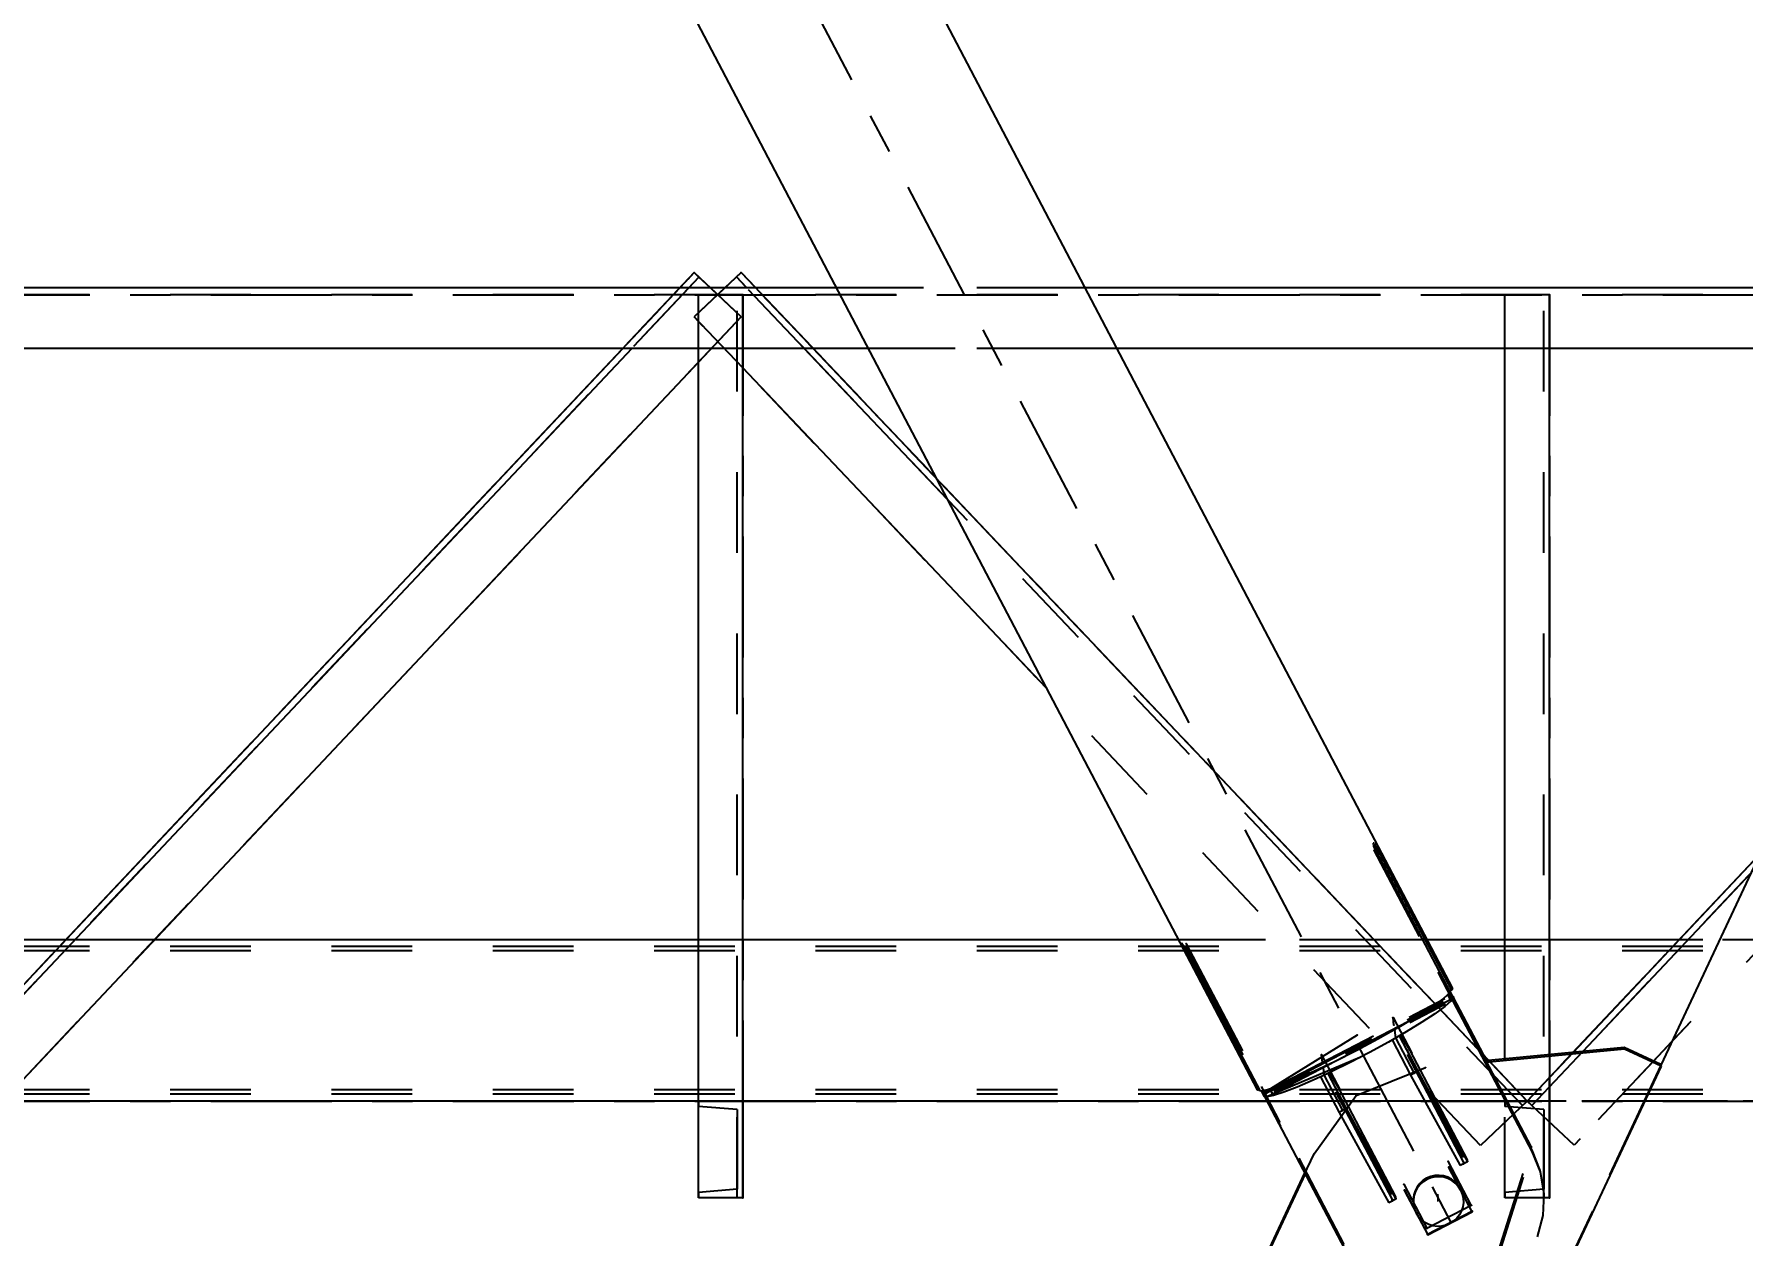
# Model space of a CAD drawing. Header units: millimetres. Extents: x 2368 to 8313, y 7493 to 11698.
# Drawn here: x 4439.02 to 4481.39, y 11270.07 to 11299.88 of the extents above; entities that cross this region are included whole.
import ezdxf

# ---------------------------------------------------------------- set-up
doc = ezdxf.new("R2010")
doc.units = ezdxf.units.MM
for name, pattern in [('XKITLINE00', [0]), ('XKITLINE02', [4, 2, -2]), ('XKITLINE03', [6, 3, -1, 1, -1])]:
    doc.linetypes.add(name, pattern=pattern)
doc.styles.add('ROMANS', font='romans.shx')
doc.dimstyles.new('MD300', dxfattribs={"dimtxt": 2.5, "dimasz": 2.5, "dimexe": 1, "dimexo": 1, "dimgap": 0.5, "dimtad": 1, "dimdec": 1, "dimlfac": 50, "dimrnd": 0.5, "dimdsep": 46, "dimtxsty": 'ROMANS', "dimcen": 1, "dimclrd": 146, "dimclre": 146, "dimclrt": 30, "dimadec": 1, "dimazin": 2, "dimtfac": 1, "dimtdec": 1, "dimtmove": 0, "dimatfit": 1, "dimfxl": 1, "dimtolj": 1, "dimtzin": 0, "dimlwd": -1, "dimlwe": -1, "dimarcsym": 0})

# ---------------------------------------------------------------- blocks, each defined once
blk = doc.blocks.new('*D36')
at = {"color": 146, "transparency": 16777216}
for p, q in [((3888.588, 11276.272), (3888.588, 10979.265)), ((5216.588, 11054.98), (5216.588, 10979.265)), ((3891.088, 10980.265), (5214.088, 10980.265))]:
    blk.add_line(p, q, dxfattribs=at)
for points in [[(3891.088, 10980.681), (3891.088, 10979.848), (3888.588, 10980.265)], [(5214.088, 10980.681), (5214.088, 10979.848), (5216.588, 10980.265)]]:
    blk.add_solid(points, dxfattribs=at)
at = {"layer": 'Defpoints', "color": 0, "transparency": 16777216}
for p in [(3888.588, 11277.272), (5216.588, 11055.98), (5216.588, 10980.265)]:
    blk.add_point(p, dxfattribs=at)
at = {"color": 30, "transparency": 16777216, "insert": (4552.588, 10982.015), "char_height": 2.5, "attachment_point": 5, "style": 'ROMANS'}
blk.add_mtext('\\A1;66400', dxfattribs=at)
blk = doc.blocks.new('*D38')
at = {"color": 146, "transparency": 16777216}
for p, q in [((3888.584, 11276.27), (3888.584, 10968.162)), ((6544.588, 11276.271), (6544.588, 10968.162)), ((6542.088, 10969.162), (3891.084, 10969.162))]:
    blk.add_line(p, q, dxfattribs=at)
for points in [[(3891.084, 10969.579), (3891.084, 10968.745), (3888.584, 10969.162)], [(6542.088, 10969.579), (6542.088, 10968.745), (6544.588, 10969.162)]]:
    blk.add_solid(points, dxfattribs=at)
at = {"layer": 'Defpoints', "color": 0, "transparency": 16777216}
for p in [(3888.584, 11277.27), (6544.588, 11277.271), (3888.584, 10969.162)]:
    blk.add_point(p, dxfattribs=at)
at = {"color": 30, "transparency": 16777216, "insert": (5216.586, 10970.912), "char_height": 2.5, "attachment_point": 5, "style": 'ROMANS'}
blk.add_mtext('\\A1;132800', dxfattribs=at)

msp = doc.modelspace()

# ---------------------------------------------------------------- linework, layer by layer
at = {"color": 8, "linetype": 'XKITLINE03'}
for p, q in [((4396.5881, 11418.2997), (4478.5881, 11261.9386)), ((4396.5882, 11418.2997), (4478.5882, 11261.9386)), ((4476.1424, 11272.2758), (4472.2324, 11279.7315)), ((4476.1424, 11272.2758), (4472.2324, 11279.7315)), ((4476.1538, 11272.1816), (4472.2438, 11279.6373)), ((4476.1537, 11272.1816), (4472.2438, 11279.6373)), ((4467.5861, 11277.3167), (4471.4961, 11269.861)), ((4467.5861, 11277.3167), (4471.496, 11269.861)), ((4467.5974, 11277.2225), (4471.5074, 11269.7668)), ((4467.5975, 11277.2225), (4471.5075, 11269.7668)), ((4469.516, 11273.5906), (4474.189, 11276.0193)), ((4469.5161, 11273.5906), (4474.189, 11276.0193)), ((4474.1961, 11275.9606), (4469.5231, 11273.532)), ((4474.1961, 11275.9606), (4469.5231, 11273.532)), ((4469.5639, 11273.6533), (4474.1326, 11276.0277)), ((4469.5639, 11273.6533), (4474.1325, 11276.0277)), ((4469.5795, 11273.5235), (4474.1482, 11275.8979)), ((4469.5796, 11273.5235), (4474.1482, 11275.8979)), ((4474.2058, 11275.9968), (4474.1961, 11275.9606)), ((4474.2058, 11275.9968), (4474.1961, 11275.9606)), ((4472.7352, 11275.2993), (4472.7124, 11275.4877)), ((4472.7124, 11275.4877), (4473.1746, 11274.6064)), ((4472.7352, 11275.2993), (4472.7125, 11275.4877)), ((4472.7125, 11275.4877), (4473.1746, 11274.6064)), ((4471.8226, 11275.053), (4469.5639, 11273.6533)), ((4471.8226, 11275.053), (4469.5639, 11273.6533)), ((4474.4452, 11272.0385), (4472.7352, 11275.2993)), ((4474.4452, 11272.0385), (4472.7352, 11275.2993)), ((4474.4603, 11271.9129), (4472.7503, 11275.1737)), ((4472.7503, 11275.1737), (4472.773, 11274.9852)), ((4474.4604, 11271.9129), (4472.7504, 11275.1737)), ((4472.7504, 11275.1737), (4472.7731, 11274.9852)), ((4472.773, 11274.9852), (4473.2352, 11274.1039)), ((4472.7731, 11274.9852), (4473.2353, 11274.1039)), ((4478.4483, 11274.7252), (4479.3544, 11274.306)), ((4478.4483, 11274.7252), (4479.3545, 11274.306)), ((4471.8895, 11274.4982), (4469.5795, 11273.5235)), ((4471.8896, 11274.4982), (4469.5796, 11273.5235)), ((4479.3544, 11274.306), (4470.0536, 11254.4663)), ((4479.3545, 11274.306), (4470.0537, 11254.4663)), ((4470.9618, 11274.3776), (4470.939, 11274.566)), ((4470.939, 11274.566), (4471.4012, 11273.6847)), ((4470.9618, 11274.3776), (4470.9391, 11274.566)), ((4470.9391, 11274.566), (4471.4012, 11273.6847)), ((4472.6718, 11271.1168), (4470.9618, 11274.3776)), ((4472.6718, 11271.1168), (4470.9618, 11274.3776)), ((4472.6869, 11270.9912), (4470.9769, 11274.252)), ((4470.9769, 11274.252), (4470.9996, 11274.0636)), ((4472.687, 11270.9912), (4470.977, 11274.252)), ((4470.977, 11274.252), (4470.9997, 11274.0636)), ((4471.7948, 11273.5553), (4473.5138, 11274.2482)), ((4471.7949, 11273.5553), (4473.5138, 11274.2482)), ((4470.9996, 11274.0636), (4471.4618, 11273.1823)), ((4470.9997, 11274.0636), (4471.4619, 11273.1823)), ((4469.5063, 11273.5544), (4469.5161, 11273.5906)), ((4469.5063, 11273.5544), (4469.516, 11273.5906)), ((4469.5231, 11273.532), (4469.5063, 11273.5544)), ((4469.5231, 11273.532), (4469.5063, 11273.5544)), ((4470.7563, 11272.1111), (4471.7948, 11273.5553)), ((4470.7563, 11272.1111), (4471.7949, 11273.5553)), ((4466.0737, 11262.1554), (4470.7563, 11272.1111)), ((4466.0738, 11262.1554), (4470.7563, 11272.1111)), ((4474.4389, 11272.0908), (4474.4452, 11272.0385)), ((4474.4389, 11272.0908), (4474.4452, 11272.0385)), ((4475.0301, 11268.7595), (4476.1424, 11272.2758)), ((4475.0301, 11268.7595), (4476.1424, 11272.2758)), ((4475.0415, 11268.6653), (4476.1538, 11272.1816)), ((4475.0415, 11268.6653), (4476.1537, 11272.1816)), ((4474.6526, 11270.8318), (4474.0795, 11271.9246)), ((4474.6526, 11270.8318), (4474.0796, 11271.9246)), ((4474.6698, 11270.6895), (4474.0967, 11271.7823)), ((4474.6698, 11270.6895), (4474.0967, 11271.7823)), ((4474.6718, 11270.6727), (4474.0987, 11271.7655)), ((4474.6718, 11270.6727), (4474.0988, 11271.7655)), ((4474.4667, 11271.8606), (4474.4603, 11271.9129)), ((4474.4667, 11271.8606), (4474.4604, 11271.9129)), ((4472.98, 11271.3532), (4473.5531, 11270.2604)), ((4472.98, 11271.3532), (4473.5531, 11270.2604)), ((4472.9972, 11271.2108), (4473.5703, 11270.118)), ((4472.9972, 11271.2108), (4473.5703, 11270.118)), ((4472.6655, 11271.1691), (4472.6718, 11271.1168)), ((4472.6655, 11271.1691), (4472.6718, 11271.1168)), ((4472.6933, 11270.9389), (4472.6869, 11270.9912)), ((4472.6933, 11270.9389), (4472.687, 11270.9912)), ((4472.9992, 11271.1941), (4473.5723, 11270.1013)), ((4472.9992, 11271.1941), (4473.5723, 11270.1013)), ((4473.5531, 11270.2604), (4474.6526, 11270.8318)), ((4473.5531, 11270.2604), (4474.6526, 11270.8318)), ((4473.8173, 11271.0841), (4473.8325, 11270.9585)), ((4473.8174, 11271.0841), (4473.8325, 11270.9585)), ((4473.5703, 11270.118), (4474.6698, 11270.6895)), ((4473.5703, 11270.118), (4474.6698, 11270.6895)), ((4473.5723, 11270.1013), (4474.6718, 11270.6727)), ((4473.5723, 11270.1013), (4474.6718, 11270.6727))]:
    msp.add_line(p, q, dxfattribs=at)
at = {"color": 8, "linetype": 'XKITLINE00'}
for p, q in [((4543.5416, 11411.2266), (4479.3481, 11274.3079)), ((4410.3645, 11397.9044), (4474.1843, 11276.21)), ((4405.5231, 11395.3882), (4469.343, 11273.6938)), ((4472.2178, 11279.8145), (4472.2171, 11279.7989)), ((4472.2171, 11279.7989), (4472.2241, 11279.7702)), ((4472.2262, 11279.8154), (4472.2178, 11279.8145)), ((4472.2241, 11279.7702), (4472.2382, 11279.7312)), ((4472.2415, 11279.8015), (4472.2262, 11279.8154)), ((4472.2415, 11279.8015), (4472.2622, 11279.7743)), ((4472.2862, 11279.7363), (4472.2454, 11279.7151)), ((4472.2584, 11279.6863), (4472.2789, 11279.6367)), ((4472.2622, 11279.7743), (4472.2862, 11279.7363)), ((4472.3112, 11279.6913), (4472.2676, 11279.6686)), ((4472.2862, 11279.7363), (4472.3112, 11279.6913)), ((4472.3112, 11279.6913), (4474.1599, 11276.1661)), ((4472.2789, 11279.6367), (4474.1276, 11276.1115)), ((4467.4663, 11277.345), (4467.4643, 11277.3405)), ((4467.4643, 11277.3405), (4467.4701, 11277.3217)), ((4467.4663, 11277.345), (4467.4761, 11277.3349)), ((4467.4701, 11277.3217), (4467.4833, 11277.2905)), ((4467.4761, 11277.3349), (4467.4926, 11277.3111)), ((4467.4833, 11277.2905), (4467.5024, 11277.25)), ((4467.4926, 11277.3111), (4467.5142, 11277.276)), ((4467.5229, 11277.2606), (4467.5024, 11277.25)), ((4467.5024, 11277.25), (4467.5258, 11277.2042)), ((4467.5476, 11277.2155), (4467.5258, 11277.2042)), ((4467.5258, 11277.2042), (4469.3745, 11273.679)), ((4467.5384, 11277.2332), (4467.5667, 11277.1876)), ((4467.5667, 11277.1876), (4469.4154, 11273.6624)), ((4473.9596, 11275.9614), (4473.6777, 11275.7573)), ((4473.9089, 11275.9247), (4473.9947, 11275.7611)), ((4474.1276, 11276.1115), (4473.9596, 11275.9614)), ((4474.1482, 11275.8979), (4473.9947, 11275.7611)), ((4474.0654, 11276.0559), (4474.1482, 11275.8979)), ((4474.0996, 11276.0865), (4476.1557, 11272.1659)), ((4474.1082, 11276.0942), (4476.1519, 11272.1973)), ((4474.1599, 11276.1661), (4474.112, 11276.1412)), ((4474.1183, 11276.1445), (4474.2043, 11275.9804)), ((4474.1204, 11276.1051), (4474.1961, 11275.9606)), ((4474.1843, 11276.21), (4474.1599, 11276.1661)), ((4474.1961, 11275.9606), (4474.1828, 11275.9537)), ((4474.2043, 11275.9804), (4474.1961, 11275.9606)), ((4474.1994, 11275.9687), (4475.0145, 11274.4145)), ((4474.2058, 11275.9968), (4474.2043, 11275.9804)), ((4474.2045, 11275.9831), (4475.0266, 11274.4156)), ((4473.2999, 11275.5129), (4472.845, 11275.2403)), ((4473.6777, 11275.7573), (4473.2999, 11275.5129)), ((4473.7513, 11275.5829), (4473.4282, 11275.3708)), ((4473.9947, 11275.7611), (4473.7513, 11275.5829)), ((4472.845, 11275.2403), (4472.3359, 11274.9532)), ((4473.0391, 11275.1337), (4472.6003, 11274.8815)), ((4472.8618, 11275.0313), (4472.8537, 11275.0271)), ((4472.8617, 11275.0317), (4472.8618, 11275.0313)), ((4472.8618, 11275.0313), (4473.3239, 11274.15)), ((4472.9048, 11275.0565), (4473.1163, 11274.691)), ((4473.4282, 11275.3708), (4473.0391, 11275.1337)), ((4471.7981, 11274.6661), (4471.2586, 11274.3933)), ((4472.1302, 11274.6248), (4471.6486, 11274.3745)), ((4472.3359, 11274.9532), (4471.7981, 11274.6661)), ((4472.6003, 11274.8815), (4472.1302, 11274.6248)), ((4472.6882, 11274.932), (4473.1466, 11274.0579)), ((4473.1163, 11274.691), (4474.5491, 11271.959)), ((4478.4458, 11274.7462), (4474.9904, 11274.4121)), ((4478.4508, 11274.7043), (4475.0115, 11274.3718)), ((4478.4458, 11274.7462), (4478.4508, 11274.7043)), ((4479.3519, 11274.3269), (4478.4458, 11274.7462)), ((4479.357, 11274.285), (4478.4508, 11274.7043)), ((4479.357, 11274.285), (4470.0562, 11254.4453)), ((4471.2586, 11274.3933), (4470.7444, 11274.1485)), ((4471.6486, 11274.3745), (4471.1757, 11274.1411)), ((4479.3519, 11274.3269), (4479.353, 11274.3183)), ((4479.3556, 11274.2965), (4479.357, 11274.285)), ((4469.8926, 11273.7901), (4469.5976, 11273.6944)), ((4470.2813, 11273.944), (4469.8926, 11273.7901)), ((4470.3344, 11273.7629), (4470.0013, 11273.634)), ((4470.7444, 11274.1485), (4470.2813, 11273.944)), ((4470.7314, 11273.9343), (4470.3344, 11273.7629)), ((4470.9108, 11274.0178), (4470.7314, 11273.9343)), ((4470.9191, 11274.0217), (4470.911, 11274.0175)), ((4470.911, 11274.0179), (4470.911, 11274.0175)), ((4470.911, 11274.0175), (4471.3732, 11273.1362)), ((4471.1757, 11274.1411), (4470.9191, 11274.0217)), ((4471.0922, 11274.1023), (4471.5505, 11273.2284)), ((4471.1379, 11274.1235), (4471.3429, 11273.7693)), ((4471.3429, 11273.7693), (4472.7757, 11271.0373)), ((4473.3239, 11274.15), (4473.1466, 11274.0579)), ((4473.1466, 11274.0579), (4474.378, 11271.8145)), ((4473.3239, 11274.15), (4474.5554, 11271.9066)), ((4469.3745, 11273.679), (4469.343, 11273.6938)), ((4469.3998, 11273.6922), (4469.3745, 11273.679)), ((4469.5976, 11273.6944), (4469.4154, 11273.6624)), ((4469.4452, 11273.6677), (4469.5114, 11273.5414)), ((4469.4514, 11273.6688), (4469.5231, 11273.532)), ((4469.4546, 11273.6693), (4471.5094, 11269.7511)), ((4469.499, 11273.6771), (4469.5796, 11273.5235)), ((4469.5231, 11273.532), (4469.5114, 11273.5414)), ((4469.7461, 11273.5531), (4469.5796, 11273.5235)), ((4469.6612, 11273.715), (4469.7461, 11273.5531)), ((4470.0013, 11273.634), (4469.7461, 11273.5531)), ((4471.5505, 11273.2284), (4471.3732, 11273.1362)), ((4471.3732, 11273.1362), (4472.6046, 11270.8928)), ((4471.5505, 11273.2284), (4472.782, 11270.985)), ((4476.1519, 11272.1973), (4476.1557, 11272.1659)), ((4476.1519, 11272.1973), (4476.3529, 11271.6909)), ((4476.1557, 11272.1659), (4476.3567, 11271.6595)), ((4470.5207, 11271.6364), (4466.4923, 11263.0716)), ((4474.5554, 11271.9066), (4474.378, 11271.8145)), ((4474.5491, 11271.959), (4474.5554, 11271.9066)), ((4476.3529, 11271.6909), (4476.3567, 11271.6595)), ((4476.3567, 11271.6595), (4476.4473, 11271.1224)), ((4470.5337, 11271.6115), (4466.5186, 11263.0747)), ((4473.3095, 11271.2889), (4473.2596, 11271.1934)), ((4473.3115, 11271.2721), (4473.2617, 11271.1767)), ((4473.3115, 11271.2721), (4473.2617, 11271.1767)), ((4473.3135, 11271.2554), (4473.2637, 11271.1599)), ((4473.3752, 11271.3742), (4473.3095, 11271.2889)), ((4473.3772, 11271.3575), (4473.3115, 11271.2721)), ((4473.3772, 11271.3575), (4473.3115, 11271.2721)), ((4473.3793, 11271.3408), (4473.3135, 11271.2554)), ((4473.4549, 11271.447), (4473.3752, 11271.3742)), ((4473.4569, 11271.4303), (4473.3772, 11271.3575)), ((4473.4569, 11271.4303), (4473.3772, 11271.3575)), ((4473.4589, 11271.4135), (4473.3793, 11271.3408)), ((4473.546, 11271.5049), (4473.4549, 11271.447)), ((4473.548, 11271.4882), (4473.4569, 11271.4303)), ((4473.548, 11271.4882), (4473.4569, 11271.4303)), ((4473.55, 11271.4714), (4473.4589, 11271.4135)), ((4473.6458, 11271.5462), (4473.546, 11271.5049)), ((4473.546, 11271.5049), (4473.548, 11271.4882)), ((4473.6478, 11271.5295), (4473.548, 11271.4882)), ((4473.6478, 11271.5295), (4473.548, 11271.4882)), ((4473.548, 11271.4882), (4473.55, 11271.4714)), ((4473.6498, 11271.5127), (4473.55, 11271.4714)), ((4473.7513, 11271.5697), (4473.6458, 11271.5462)), ((4473.7533, 11271.5529), (4473.6478, 11271.5295)), ((4473.7533, 11271.5529), (4473.6478, 11271.5295)), ((4473.7553, 11271.5362), (4473.6498, 11271.5127)), ((4473.8592, 11271.5746), (4473.7513, 11271.5697)), ((4473.8613, 11271.5578), (4473.7533, 11271.5529)), ((4473.8613, 11271.5578), (4473.7533, 11271.5529)), ((4473.8633, 11271.5411), (4473.7553, 11271.5362)), ((4473.9664, 11271.5607), (4473.8592, 11271.5746)), ((4473.9684, 11271.544), (4473.8613, 11271.5578)), ((4473.9684, 11271.544), (4473.8613, 11271.5578)), ((4473.9704, 11271.5273), (4473.8633, 11271.5411)), ((4474.0695, 11271.5286), (4473.9664, 11271.5607)), ((4474.0715, 11271.5119), (4473.9684, 11271.544)), ((4474.0715, 11271.5119), (4473.9684, 11271.544)), ((4474.0735, 11271.4951), (4473.9704, 11271.5273)), ((4474.1653, 11271.4792), (4474.0695, 11271.5286)), ((4474.1674, 11271.4624), (4474.0715, 11271.5119)), ((4474.1674, 11271.4624), (4474.0715, 11271.5119)), ((4474.1694, 11271.4457), (4474.0735, 11271.4951)), ((4474.2511, 11271.4139), (4474.1653, 11271.4792)), ((4474.2531, 11271.3971), (4474.1674, 11271.4624)), ((4474.2531, 11271.3971), (4474.1674, 11271.4624)), ((4474.2552, 11271.3804), (4474.1694, 11271.4457)), ((4474.2511, 11271.4139), (4474.3242, 11271.3348)), ((4474.2531, 11271.3971), (4474.3262, 11271.318)), ((4474.2531, 11271.3971), (4474.3262, 11271.318)), ((4474.2552, 11271.3804), (4474.3282, 11271.3013)), ((4474.3242, 11271.3348), (4474.3823, 11271.2442)), ((4474.3262, 11271.318), (4474.3843, 11271.2275)), ((4474.3262, 11271.318), (4474.3843, 11271.2275)), ((4474.3282, 11271.3013), (4474.3863, 11271.2108)), ((4474.3823, 11271.2442), (4474.3843, 11271.2275)), ((4474.3823, 11271.2442), (4474.4237, 11271.145)), ((4474.3843, 11271.2275), (4474.4257, 11271.1283)), ((4474.3843, 11271.2275), (4474.4257, 11271.1283)), ((4474.3843, 11271.2275), (4474.3863, 11271.2108)), ((4474.3863, 11271.2108), (4474.4277, 11271.1115)), ((4472.782, 11270.985), (4472.6046, 11270.8928)), ((4472.7757, 11271.0373), (4472.782, 11270.985)), ((4473.2272, 11271.0909), (4473.2131, 11270.9843)), ((4473.2292, 11271.0741), (4473.2152, 11270.9675)), ((4473.2292, 11271.0741), (4473.2152, 11270.9675)), ((4473.2312, 11271.0574), (4473.2172, 11270.9508)), ((4473.2172, 11270.9508), (4473.222, 11270.8434)), ((4473.222, 11270.8434), (4473.2454, 11270.7385)), ((4473.2596, 11271.1934), (4473.2272, 11271.0909)), ((4473.2617, 11271.1767), (4473.2292, 11271.0741)), ((4473.2617, 11271.1767), (4473.2292, 11271.0741)), ((4473.2637, 11271.1599), (4473.2312, 11271.0574)), ((4474.4419, 11270.7927), (4474.4094, 11270.6901)), ((4474.4277, 11271.1115), (4474.4512, 11271.0066)), ((4474.4559, 11270.8993), (4474.4419, 11270.7927)), ((4474.4512, 11271.0066), (4474.4559, 11270.8993)), ((4476.4473, 11271.1224), (4476.4237, 11270.5782)), ((4473.2454, 11270.7385), (4473.2868, 11270.6393)), ((4473.2868, 11270.6393), (4473.3449, 11270.5488)), ((4473.3449, 11270.5488), (4473.418, 11270.4697)), ((4473.5037, 11270.4044), (4473.418, 11270.4697)), ((4473.5996, 11270.3549), (4473.5037, 11270.4044)), ((4474.1231, 11270.3786), (4474.0233, 11270.3373)), ((4474.2142, 11270.4365), (4474.1231, 11270.3786)), ((4474.2939, 11270.5093), (4474.2142, 11270.4365)), ((4474.3596, 11270.5947), (4474.2939, 11270.5093)), ((4474.4094, 11270.6901), (4474.3596, 11270.5947)), ((4476.4237, 11270.5782), (4476.2869, 11270.0505)), ((4473.7027, 11270.3228), (4473.5996, 11270.3549)), ((4473.8098, 11270.309), (4473.7027, 11270.3228)), ((4473.9178, 11270.3139), (4473.8098, 11270.309)), ((4474.0233, 11270.3373), (4473.9178, 11270.3139))]:
    msp.add_line(p, q, dxfattribs=at)
at = {"color": 3, "linetype": 'XKITLINE02'}
for p, q in [((4455.3854, 11293.9644), (4436.0381, 11273.4162)), ((4455.5019, 11293.8547), (4436.1546, 11273.3065)), ((4456.5503, 11292.8676), (4455.3854, 11293.9644)), ((4455.5019, 11293.8547), (4455.3854, 11293.9644)), ((4456.5481, 11293.9667), (4455.3872, 11292.8657)), ((4475.922, 11273.3061), (4456.432, 11293.8566)), ((4476.0381, 11273.4162), (4456.5481, 11293.9667)), ((4495.3854, 11293.9644), (4476.0381, 11273.4162)), ((4495.5019, 11293.8547), (4476.1546, 11273.3065)), ((4636.3955, 11293.5862), (4299.3994, 11293.5862)), ((4636.3955, 11293.4162), (4299.3994, 11293.4162)), ((4636.3955, 11293.4162), (4299.3994, 11293.4162)), ((4455.0293, 11293.5862), (4453.617, 11292.0862)), ((4455.2491, 11293.5862), (4453.8368, 11292.0862)), ((4456.1469, 11293.5862), (4455.3872, 11292.8657)), ((4456.5881, 11293.4162), (4455.4881, 11293.4162)), ((4455.4881, 11292.0862), (4455.4881, 11293.4162)), ((4455.4881, 11271.0162), (4455.4881, 11293.4162)), ((4456.5881, 11293.4162), (4455.4881, 11293.4162)), ((4456.5503, 11292.8676), (4455.7871, 11293.5862)), ((4456.4481, 11271.0162), (4456.4481, 11293.4162)), ((4456.4481, 11271.0162), (4456.4481, 11293.4162)), ((4456.5881, 11292.0862), (4456.5881, 11293.4162)), ((4456.5881, 11271.0162), (4456.5881, 11293.4162)), ((4458.1111, 11292.0862), (4456.6885, 11293.5862)), ((4474.9479, 11274.5657), (4456.909, 11293.5862)), ((4465.0718, 11293.5862), (4458.9108, 11293.5862)), ((4476.5881, 11293.4162), (4475.4881, 11293.4162)), ((4475.4881, 11292.0862), (4475.4881, 11293.4162)), ((4475.4881, 11271.0162), (4475.4881, 11293.4162)), ((4476.5881, 11293.4162), (4475.4881, 11293.4162)), ((4476.4481, 11271.0162), (4476.4481, 11293.4162)), ((4476.4481, 11271.0162), (4476.4481, 11293.4162)), ((4476.5881, 11292.0862), (4476.5881, 11293.4162)), ((4476.5881, 11271.0162), (4476.5881, 11293.4162)), ((4456.5503, 11292.8676), (4437.203, 11272.3194)), ((4474.8771, 11272.3152), (4455.3872, 11292.8657)), ((4456.5881, 11291.5995), (4455.3872, 11292.8657)), ((4456.5503, 11292.8676), (4455.4881, 11291.7394)), ((4496.5503, 11292.8676), (4477.203, 11272.3194)), ((4496.5503, 11292.8676), (4479.6187, 11274.885)), ((4636.3955, 11292.0862), (4299.3994, 11292.0862)), ((4465.8584, 11292.0862), (4459.6975, 11292.0862)), ((4474.9479, 11274.5657), (4461.387, 11288.8645)), ((4475.922, 11273.3061), (4461.6598, 11288.3444)), ((4474.8772, 11272.3152), (4464.1147, 11283.6633)), ((4636.3956, 11277.4162), (4299.3994, 11277.4162)), ((4636.3955, 11277.4162), (4299.3994, 11277.4162)), ((4636.3956, 11277.2462), (4299.3994, 11277.2462)), ((4636.3955, 11277.2462), (4299.3994, 11277.2462)), ((4636.3956, 11277.1398), (4299.3994, 11277.1398)), ((4636.3955, 11277.1398), (4299.3994, 11277.1398)), ((4442.0019, 11277.4162), (4439.8043, 11277.4162)), ((4456.5881, 11277.4162), (4455.4881, 11277.4162)), ((4473.5518, 11277.4162), (4467.3908, 11277.4162)), ((4476.5881, 11277.4162), (4475.4881, 11277.4162)), ((4490.8841, 11277.4162), (4479.8043, 11277.4162)), ((4477.1747, 11274.6233), (4476.0381, 11273.4162)), ((4477.4164, 11274.6467), (4476.1546, 11273.3065)), ((4476.0381, 11273.4162), (4475.0849, 11274.4213)), ((4475.4881, 11271.0162), (4475.4881, 11274.4602)), ((4476.5881, 11271.0162), (4476.5881, 11274.5666)), ((4479.1717, 11274.4103), (4477.203, 11272.3194)), ((4636.3956, 11273.6926), (4299.3994, 11273.6926)), ((4636.3955, 11273.6926), (4299.3994, 11273.6926)), ((4636.3956, 11273.5862), (4299.3994, 11273.5862)), ((4636.3955, 11273.5862), (4299.3994, 11273.5862)), ((4636.3956, 11273.4162), (4299.3994, 11273.4162)), ((4456.5881, 11273.4162), (4455.4881, 11273.4162)), ((4455.4881, 11273.4162), (4455.4881, 11273.2802)), ((4456.5881, 11273.4162), (4455.4881, 11273.4162)), ((4455.4881, 11273.4162), (4455.4881, 11273.2802)), ((4456.5881, 11273.4162), (4456.5881, 11271.0162)), ((4456.5881, 11273.4162), (4456.5881, 11271.0162)), ((4489.0087, 11273.4162), (4469.5873, 11273.4162)), ((4476.0381, 11273.4162), (4474.8771, 11272.3152)), ((4476.0381, 11273.4162), (4474.8772, 11272.3152)), ((4475.4881, 11273.4162), (4475.4881, 11273.2802)), ((4476.5881, 11273.4162), (4475.4881, 11273.4162)), ((4475.4881, 11273.4162), (4475.4881, 11273.2802)), ((4477.203, 11272.3194), (4476.0381, 11273.4162)), ((4477.203, 11272.3194), (4476.0381, 11273.4162)), ((4476.5881, 11273.4162), (4476.5881, 11271.0162)), ((4476.5881, 11273.4162), (4476.5881, 11271.0162)), ((4456.4481, 11273.2034), (4455.4881, 11273.2802)), ((4456.4481, 11273.2034), (4456.4481, 11271.229)), ((4456.4481, 11273.2034), (4456.4481, 11271.229)), ((4476.4481, 11273.2034), (4475.4881, 11273.2802)), ((4476.4481, 11273.2034), (4476.4481, 11271.229)), ((4476.4481, 11273.2034), (4476.4481, 11271.229)), ((4456.4481, 11271.229), (4455.4881, 11271.1522)), ((4476.4481, 11271.229), (4475.4881, 11271.1522)), ((4455.4881, 11271.1522), (4455.4881, 11271.0162)), ((4455.4881, 11271.1522), (4455.4881, 11271.0162)), ((4456.5881, 11271.0162), (4455.4881, 11271.0162)), ((4456.5881, 11271.0162), (4455.4881, 11271.0162)), ((4473.8174, 11271.0841), (4473.8153, 11271.1009)), ((4473.8173, 11271.0841), (4473.8153, 11271.1009)), ((4473.8211, 11271.0527), (4473.8173, 11271.0841)), ((4473.8211, 11271.0527), (4473.8174, 11271.0841)), ((4473.8275, 11271.0004), (4473.8224, 11271.0423)), ((4473.8274, 11271.0004), (4473.8224, 11271.0423)), ((4473.8325, 11270.9585), (4473.8287, 11270.9899)), ((4473.8325, 11270.9585), (4473.8287, 11270.9899)), ((4473.8345, 11270.9418), (4473.8325, 11270.9585)), ((4473.8345, 11270.9418), (4473.8325, 11270.9585)), ((4473.8365, 11270.925), (4473.8345, 11270.9418)), ((4475.4881, 11271.1522), (4475.4881, 11271.0162)), ((4475.4881, 11271.1522), (4475.4881, 11271.0162)), ((4476.5881, 11271.0162), (4475.4881, 11271.0162)), ((4476.5881, 11271.0162), (4475.4881, 11271.0162)), ((4476.5881, 11271.0162), (4475.4881, 11271.0162))]:
    msp.add_line(p, q, dxfattribs=at)
at = {"color": 1, "linetype": 'XKITLINE03'}
for p, q in [((4455.3854, 11293.9644), (4436.0381, 11273.4162)), ((4436.0381, 11273.4162), (4455.3854, 11293.9644)), ((4476.0381, 11273.4162), (4456.5481, 11293.9667)), ((4456.5481, 11293.9667), (4476.0381, 11273.4162)), ((4495.3854, 11293.9644), (4476.0381, 11273.4162)), ((4476.0381, 11273.4162), (4495.3854, 11293.9644)), ((4299.3994, 11293.4162), (4636.3955, 11293.4162)), ((4299.3994, 11293.4162), (4636.3955, 11293.4162)), ((4456.5881, 11293.4162), (4456.5881, 11271.0162)), ((4456.5881, 11271.0162), (4456.5881, 11293.4162)), ((4476.5881, 11293.4162), (4476.5881, 11271.0162)), ((4476.5881, 11271.0162), (4476.5881, 11293.4162)), ((4636.3956, 11273.4162), (4299.3994, 11273.4162)), ((4299.3994, 11273.4162), (4636.3955, 11273.4162)), ((4456.5881, 11273.4162), (4456.5881, 11273.4162)), ((4476.5881, 11273.4162), (4476.5881, 11273.4162))]:
    msp.add_line(p, q, dxfattribs=at)
at = {"color": 7, "linetype": 'XKITLINE00'}
for p, q in [((4455.3854, 11293.9644), (4455.0293, 11293.5862)), ((4455.5019, 11293.8547), (4455.2491, 11293.5862)), ((4455.5019, 11293.8547), (4455.3854, 11293.9644)), ((4455.7871, 11293.5862), (4455.5019, 11293.8547)), ((4456.5481, 11293.9667), (4456.1469, 11293.5862)), ((4456.6885, 11293.5862), (4456.4321, 11293.8566)), ((4456.909, 11293.5862), (4456.5481, 11293.9667)), ((4458.9108, 11293.5862), (4341.5388, 11293.5862)), ((4488.3866, 11293.5862), (4465.0718, 11293.5862)), ((4459.6975, 11292.0862), (4340.8405, 11292.0862)), ((4453.617, 11292.0862), (4436.0381, 11273.4162)), ((4453.8368, 11292.0862), (4436.1546, 11273.3065)), ((4455.4881, 11271.0162), (4455.4881, 11292.0862)), ((4456.5881, 11271.0162), (4456.5881, 11292.0862)), ((4461.6598, 11288.3444), (4458.1111, 11292.0862)), ((4461.387, 11288.8645), (4458.3316, 11292.0862)), ((4487.6833, 11292.0862), (4465.8584, 11292.0862)), ((4475.4881, 11274.4602), (4475.4881, 11292.0862)), ((4476.5881, 11274.5666), (4476.5881, 11292.0862)), ((4455.4881, 11291.7394), (4437.203, 11272.3194)), ((4464.1147, 11283.6633), (4456.5881, 11291.5995)), ((4481.7983, 11279.5339), (4477.1747, 11274.6233)), ((4481.5803, 11279.069), (4477.4164, 11274.6467)), ((4439.8043, 11277.4162), (4436.5881, 11277.4162)), ((4455.4881, 11277.4162), (4442.0019, 11277.4162)), ((4467.3908, 11277.4162), (4456.5881, 11277.4162)), ((4475.4881, 11277.4162), (4473.5518, 11277.4162)), ((4479.8043, 11277.4162), (4476.5881, 11277.4162)), ((4479.6187, 11274.885), (4479.1717, 11274.4103)), ((4475.0849, 11274.4213), (4474.9479, 11274.5657)), ((4455.4881, 11273.4162), (4438.2357, 11273.4162)), ((4469.5873, 11273.4162), (4456.5881, 11273.4162)), ((4456.5881, 11271.0162), (4455.4881, 11271.0162))]:
    msp.add_line(p, q, dxfattribs=at)
at = {"color": 3, "linetype": 'XKITLINE00'}
msp.add_line((4473.8366, 11270.925), (4473.8345, 11270.9418), dxfattribs=at)
at = {"color": 1, "linetype": 'XKITLINE00'}
for centre in [(4455.3854, 11293.9644), (4455.3854, 11293.9644), (4456.5481, 11293.9667), (4456.5481, 11293.9667), (4456.5881, 11293.4162), (4456.5881, 11293.4162), (4476.5881, 11293.4162), (4476.5881, 11293.4162), (4456.5881, 11273.4162), (4476.0381, 11273.4162), (4476.0381, 11273.4162), (4476.0381, 11273.4162), (4476.0381, 11273.4162), (4476.5881, 11273.4162), (4456.5881, 11271.0162), (4456.5881, 11271.0162), (4476.5881, 11271.0162), (4476.5881, 11271.0162)]:
    msp.add_circle(centre, 0.004, dxfattribs=at)
at = {"color": 8, "linetype": 'XKITLINE00'}
for centre in [(4472.2324, 11279.7315), (4472.2324, 11279.7315), (4472.2438, 11279.6373), (4472.2438, 11279.6373), (4467.5861, 11277.3167), (4467.5861, 11277.3167), (4467.5974, 11277.2225), (4467.5975, 11277.2225), (4474.1325, 11276.0277), (4474.1326, 11276.0277), (4474.1482, 11275.8979), (4474.1482, 11275.8979), (4474.189, 11276.0193), (4474.189, 11276.0193), (4474.1961, 11275.9606), (4474.1961, 11275.9606), (4474.1961, 11275.9606), (4474.1961, 11275.9606), (4474.2058, 11275.9968), (4474.2058, 11275.9968), (4472.7124, 11275.4877), (4472.7124, 11275.4877), (4472.7125, 11275.4877), (4472.7125, 11275.4877), (4471.8226, 11275.053), (4471.8226, 11275.053), (4472.7352, 11275.2993), (4472.7352, 11275.2993), (4472.7352, 11275.2993), (4472.7352, 11275.2993), (4472.7503, 11275.1737), (4472.7503, 11275.1737), (4472.7504, 11275.1737), (4472.7504, 11275.1737), (4472.773, 11274.9852), (4472.773, 11274.9852), (4472.7731, 11274.9852), (4472.7731, 11274.9852), (4473.1746, 11274.6064), (4473.1746, 11274.6064), (4478.4483, 11274.7252), (4478.4483, 11274.7252), (4470.939, 11274.566), (4470.939, 11274.566), (4470.9391, 11274.566), (4470.9391, 11274.566), (4470.9618, 11274.3776), (4470.9618, 11274.3776), (4470.9618, 11274.3776), (4470.9618, 11274.3776), (4470.9769, 11274.252), (4470.9769, 11274.252), (4470.977, 11274.252), (4470.977, 11274.252), (4471.8895, 11274.4982), (4471.8896, 11274.4982), (4473.5138, 11274.2482), (4473.5138, 11274.2482), (4479.3544, 11274.306), (4479.3544, 11274.306), (4479.3545, 11274.306), (4479.3545, 11274.306), (4470.9996, 11274.0636), (4470.9996, 11274.0636), (4470.9997, 11274.0636), (4470.9997, 11274.0636), (4473.2352, 11274.1039), (4473.2353, 11274.1039), (4469.5063, 11273.5544), (4469.5063, 11273.5544), (4469.5063, 11273.5544), (4469.5063, 11273.5544), (4469.516, 11273.5906), (4469.516, 11273.5906), (4469.5161, 11273.5906), (4469.5161, 11273.5906), (4469.5231, 11273.532), (4469.5231, 11273.532), (4469.5231, 11273.532), (4469.5231, 11273.532), (4469.5639, 11273.6533), (4469.5639, 11273.6533), (4469.5639, 11273.6533), (4469.5639, 11273.6533), (4469.5795, 11273.5235), (4469.5795, 11273.5235), (4469.5796, 11273.5235), (4469.5796, 11273.5235), (4471.4012, 11273.6847), (4471.4012, 11273.6847), (4471.7948, 11273.5553), (4471.7948, 11273.5553), (4471.7949, 11273.5553), (4471.7949, 11273.5553), (4471.4618, 11273.1823), (4471.4619, 11273.1823), (4470.7563, 11272.1111), (4470.7563, 11272.1111), (4470.7563, 11272.1111), (4470.7563, 11272.1111), (4474.4389, 11272.0908), (4474.4389, 11272.0908), (4476.1424, 11272.2758), (4476.1424, 11272.2758), (4476.1424, 11272.2758), (4476.1424, 11272.2758), (4476.1537, 11272.1816), (4476.1537, 11272.1816), (4476.1538, 11272.1816), (4476.1538, 11272.1816), (4474.0795, 11271.9246), (4474.0796, 11271.9246), (4474.0967, 11271.7823), (4474.0967, 11271.7823), (4474.0987, 11271.7655), (4474.0988, 11271.7655), (4474.4452, 11272.0385), (4474.4452, 11272.0385), (4474.4452, 11272.0385), (4474.4452, 11272.0385), (4474.4603, 11271.9129), (4474.4603, 11271.9129), (4474.4604, 11271.9129), (4474.4604, 11271.9129), (4474.4667, 11271.8606), (4474.4667, 11271.8606), (4472.98, 11271.3532), (4472.98, 11271.3532), (4472.9972, 11271.2108), (4472.9972, 11271.2108), (4472.6655, 11271.1691), (4472.6655, 11271.1691), (4472.6718, 11271.1168), (4472.6718, 11271.1168), (4472.6718, 11271.1168), (4472.6718, 11271.1168), (4472.6869, 11270.9912), (4472.6869, 11270.9912), (4472.687, 11270.9912), (4472.687, 11270.9912), (4472.6933, 11270.9389), (4472.6933, 11270.9389), (4472.9992, 11271.1941), (4472.9992, 11271.1941), (4473.8173, 11271.0841), (4473.8174, 11271.0841), (4473.8325, 11270.9585), (4473.8325, 11270.9585), (4474.6526, 11270.8318), (4474.6526, 11270.8318), (4474.6526, 11270.8318), (4474.6526, 11270.8318), (4474.6698, 11270.6895), (4474.6698, 11270.6895), (4474.6698, 11270.6895), (4474.6698, 11270.6895), (4474.6718, 11270.6727), (4474.6718, 11270.6727), (4474.6718, 11270.6727), (4474.6718, 11270.6727), (4473.5531, 11270.2604), (4473.5531, 11270.2604), (4473.5531, 11270.2604), (4473.5531, 11270.2604), (4473.5703, 11270.118), (4473.5703, 11270.118), (4473.5703, 11270.118), (4473.5703, 11270.118), (4473.5723, 11270.1013), (4473.5723, 11270.1013), (4473.5723, 11270.1013), (4473.5723, 11270.1013)]:
    msp.add_circle(centre, 0.004, dxfattribs=at)

# ---------------------------------------------------------------- dimensions: what is measured, and where the dimension line sits
for base, p1, p2, picture, middle in [((3888.5836, 10969.1621), (6544.5882, 11277.2708), (3888.5836, 11277.2703), '*D38', (5216.5859, 10970.9121)), ((5216.5882, 10980.2647), (3888.5882, 11277.2717), (5216.5882, 11055.9804), '*D36', (4552.5882, 10982.0147))]:
    dim = msp.add_linear_dim(base=base, p1=p1, p2=p2, dimstyle='MD300')
    dim.commit()
    dim.dimension.update_dxf_attribs({"geometry": picture, "text_midpoint": middle})

doc.saveas('drawing.dxf')
